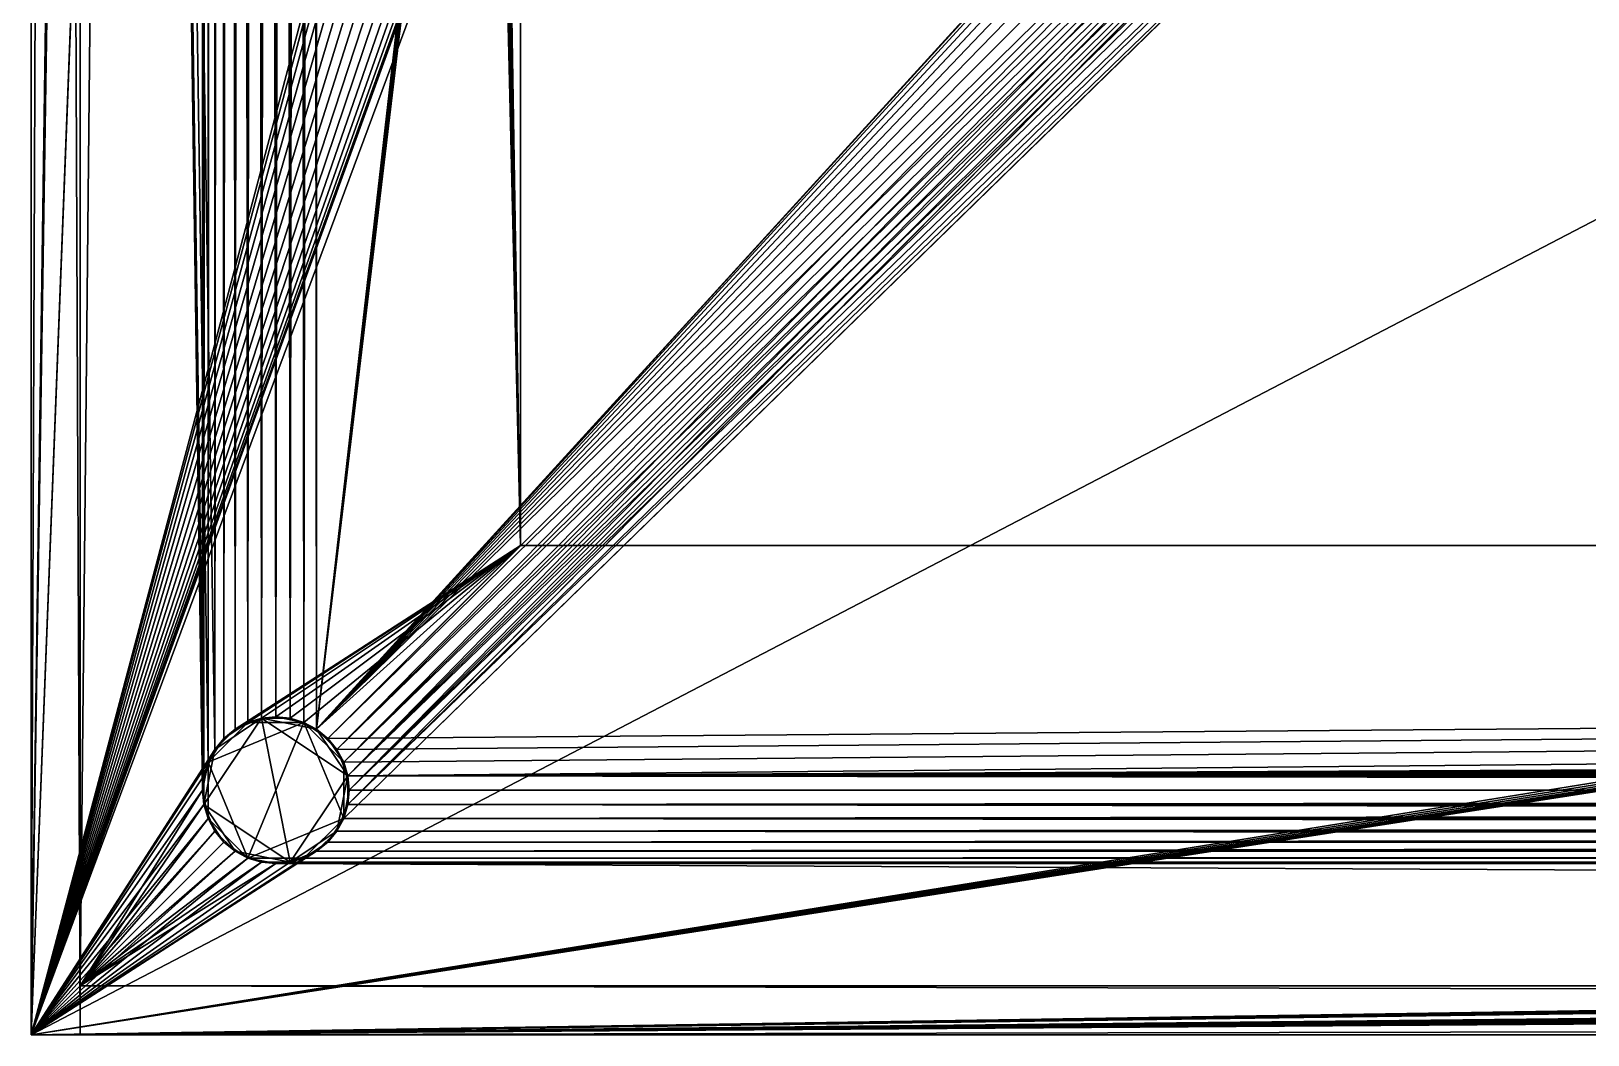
# Model space of a CAD drawing. Extents: x -25.6 to 25.6, y -12.5 to 12.5.
# Drawn here: x -25.6 to -22.42, y -12.5 to -10.448 of the extents above; entities that cross this region are included whole.
import ezdxf

# ---------------------------------------------------------------- set-up
doc = ezdxf.new("R2010")
doc.units = 0

msp = doc.modelspace()

# ---------------------------------------------------------------- linework, layer by layer
for points in [[(-25.6, -12.5, 5), (-25.6, -12.5, 5.1), (-25.6, 12.5, 5.1)], [(-25.6, -12.5, 5), (-25.6, 12.5, 5.1), (-25.6, 12.5, 5)], [(-24.75, -9.3, 5), (-25.6, -12.5, 5), (-25.6, 12.5, 5)], [(-24.75, 9.3, 5.1), (-25.6, 12.5, 5.1), (-25.6, -12.5, 5.1)], [(-25.6, -12.5, 1.1), (-25.6, -12.5, 1.2), (-25.6, 12.5, 1.2)], [(-25.6, -12.5, 1.1), (-25.6, 12.5, 1.2), (-25.6, 12.5, 1.1)], [(-25.6, -12.5, 1.1), (-25.6, 12.5, 1.1), (-25.25, 12, 1.1)], [(-25.6, 12.5, 1.2), (-25.6, -12.5, 1.2), (-25.25, -12, 1.2)], [(-25.6, 12.5, 1.2), (-25.25, -12, 1.2), (-25.2471, -11.9707, 1.2)], [(-25.6, 12.5, 1.2), (-25.2471, -11.9707, 1.2), (-25.2386, -11.9426, 1.2)], [(-25.6, 12.5, 1.2), (-25.2386, -11.9426, 1.2), (-25.2247, -11.9167, 1.2)], [(-25.2247, 11.9167, 1.2), (-25.6, 12.5, 1.2), (-25.2247, -11.9167, 1.2)], [(-25.6, 12.5, 1.2), (-25.5, 12.5, 1.2), (-25.5, -12.5, 1.2)], [(-25.6, 12.5, 1.2), (-25.5, -12.5, 1.2), (-25.6, -12.5, 1.2)], [(-25.5, 12.5, 5), (-25.6, 12.5, 5), (-25.6, -12.5, 5)], [(-25.5, 12.5, 5), (-25.6, -12.5, 5), (-25.5, -12.5, 5)], [(-25.6, -9.5, 3.5), (-25.6, -12.5, 5), (-25.6, 12.5, 5)], [(-25.6, 12.5, 5), (-25.6, 12.5, 1.2), (-25.6, -12.5, 1.2)], [(-25.6, 12.5, 5), (-25.6, -12.5, 1.2), (-25.6, -9.5, 3.1)], [(-25.5, -9.5, 3.1), (-25.5, -12.5, 1.2), (-25.5, 12.5, 1.2)], [(-25.5, 12.5, 1.2), (-25.5, 12.5, 5), (-25.5, -12.5, 5)], [(-25.5, 12.5, 1.2), (-25.5, -12.5, 5), (-25.5, -9.5, 3.5)], [(-25.5, -12.4, 1.2), (-25.5, 12.4, 1.2), (-25.5, 12.4, 1.3)], [(-25.5, -12.4, 1.2), (-25.5, 12.4, 1.3), (-25.5, -12.4, 1.3)], [(-25.5, -12.4, 1.3), (-25.5, 12.4, 1.3), (-25.25, 12, 1.3)], [(-25.6, -12.5, 1.1), (-25.25, 12, 1.1), (-25.2471, 11.9707, 1.1)], [(-25.25, 12, 1.3), (-25.25, -12, 1.3), (-25.5, -12.4, 1.3)], [(-25.25, 12, 1.3), (-25.2471, 11.9707, 1.3), (-25.25, -12, 1.3)], [(-25.6, -12.5, 1.1), (-25.2471, 11.9707, 1.1), (-25.2386, 11.9426, 1.1)], [(-25.2471, 11.9707, 1.3), (-25.2471, -11.9707, 1.3), (-25.25, -12, 1.3)], [(-25.2471, 11.9707, 1.3), (-25.2386, 11.9426, 1.3), (-25.2471, -11.9707, 1.3)], [(-25.6, -12.5, 1.1), (-25.2386, 11.9426, 1.1), (-25.2247, 11.9167, 1.1)], [(-25.2386, 11.9426, 1.3), (-25.2386, -11.9426, 1.3), (-25.2471, -11.9707, 1.3)], [(-25.2386, 11.9426, 1.3), (-25.2247, 11.9167, 1.3), (-25.2386, -11.9426, 1.3)], [(-25.2247, -11.9167, 1.1), (-25.6, -12.5, 1.1), (-25.2247, 11.9167, 1.1)], [(-25.2247, 11.9167, 1.3), (-25.2247, -11.9167, 1.3), (-25.2386, -11.9426, 1.3)], [(-25.2247, -11.9167, 1.1), (-25.2247, 11.9167, 1.1), (-25.2061, 11.8939, 1.1)], [(-25.2247, 11.9167, 1.2), (-25.2247, -11.9167, 1.2), (-25.2061, -11.8939, 1.2)], [(-25.2061, 11.8939, 1.2), (-25.2247, 11.9167, 1.2), (-25.2061, -11.8939, 1.2)], [(-25.2247, 11.9167, 1.3), (-25.2061, 11.8939, 1.3), (-25.2247, -11.9167, 1.3)], [(-25.2061, -11.8939, 1.1), (-25.2247, -11.9167, 1.1), (-25.2061, 11.8939, 1.1)], [(-25.2061, 11.8939, 1.3), (-25.2061, -11.8939, 1.3), (-25.2247, -11.9167, 1.3)], [(-25.2061, -11.8939, 1.1), (-25.2061, 11.8939, 1.1), (-25.1833, 11.8753, 1.1)], [(-25.2061, 11.8939, 1.2), (-25.2061, -11.8939, 1.2), (-25.1833, -11.8753, 1.2)], [(-25.1833, 11.8753, 1.2), (-25.2061, 11.8939, 1.2), (-25.1833, -11.8753, 1.2)], [(-25.2061, 11.8939, 1.3), (-25.1833, 11.8753, 1.3), (-25.2061, -11.8939, 1.3)], [(-25.1833, -11.8753, 1.1), (-25.2061, -11.8939, 1.1), (-25.1833, 11.8753, 1.1)], [(-25.1833, 11.8753, 1.3), (-25.1833, -11.8753, 1.3), (-25.2061, -11.8939, 1.3)], [(-25.1833, -11.8753, 1.1), (-25.1833, 11.8753, 1.1), (-25.1574, 11.8614, 1.1)], [(-25.1833, 11.8753, 1.2), (-25.1833, -11.8753, 1.2), (-25.1574, -11.8614, 1.2)], [(-25.1574, 11.8614, 1.2), (-25.1833, 11.8753, 1.2), (-25.1574, -11.8614, 1.2)], [(-25.1833, 11.8753, 1.3), (-25.1574, 11.8614, 1.3), (-25.1833, -11.8753, 1.3)], [(-25.0426, -11.8614, 1.1), (-25.0426, 11.8614, 1.1), (-25.0167, 11.8753, 1.1)], [(-25.0167, -11.8753, 1.1), (-25.0426, -11.8614, 1.1), (-25.0167, 11.8753, 1.1)], [(-25.0167, 11.8753, 1.2), (-25.0426, 11.8614, 1.2), (-25.0167, -11.8753, 1.2)], [(-25.0426, 11.8614, 1.3), (-25.0167, 11.8753, 1.3), (-24.6, -11.5, 1.3)], [(-25.0167, 11.8753, 1.3), (-24.9939, 11.8939, 1.3), (-24.6, -11.5, 1.3)], [(-25.0167, -11.8753, 1.1), (-25.0167, 11.8753, 1.1), (-22.6, 9.3, 1.1)], [(-25.0167, 11.8753, 1.2), (-25.0167, -11.8753, 1.2), (-22.6, -9.3, 1.2)], [(-24.9939, 11.8939, 1.3), (-24.6, 11.5, 1.3), (-24.6, -11.5, 1.3)], [(-25.1574, -11.8614, 1.1), (-25.1833, -11.8753, 1.1), (-25.1574, 11.8614, 1.1)], [(-25.1574, 11.8614, 1.3), (-24.6, -11.5, 1.3), (-25.1833, -11.8753, 1.3)], [(-25.1574, -11.8614, 1.1), (-25.1574, 11.8614, 1.1), (-25.1293, 11.8529, 1.1)], [(-25.1574, 11.8614, 1.2), (-25.1574, -11.8614, 1.2), (-25.1293, -11.8529, 1.2)], [(-25.1293, 11.8529, 1.2), (-25.1574, 11.8614, 1.2), (-25.1293, -11.8529, 1.2)], [(-25.1574, 11.8614, 1.3), (-25.1293, 11.8529, 1.3), (-24.6, -11.5, 1.3)], [(-25.1293, -11.8529, 1.1), (-25.1574, -11.8614, 1.1), (-25.1293, 11.8529, 1.1)], [(-25.1293, -11.8529, 1.1), (-25.1293, 11.8529, 1.1), (-25.1, 11.85, 1.1)], [(-25.1293, 11.8529, 1.2), (-25.1293, -11.8529, 1.2), (-25.1, -11.85, 1.2)], [(-25.1, 11.85, 1.2), (-25.1293, 11.8529, 1.2), (-25.1, -11.85, 1.2)], [(-25.1293, 11.8529, 1.3), (-25.1, 11.85, 1.3), (-24.6, -11.5, 1.3)], [(-25.1, -11.85, 1.1), (-25.1293, -11.8529, 1.1), (-25.1, 11.85, 1.1)], [(-25.1, -11.85, 1.1), (-25.1, 11.85, 1.1), (-25.0707, 11.8529, 1.1)], [(-25.0707, -11.8529, 1.1), (-25.1, -11.85, 1.1), (-25.0707, 11.8529, 1.1)], [(-25.0707, 11.8529, 1.2), (-25.1, 11.85, 1.2), (-25.0707, -11.8529, 1.2)], [(-25.1, 11.85, 1.3), (-25.0707, 11.8529, 1.3), (-24.6, -11.5, 1.3)], [(-25.1, 11.85, 1.2), (-25.1, -11.85, 1.2), (-25.0707, -11.8529, 1.2)], [(-25.0707, -11.8529, 1.1), (-25.0707, 11.8529, 1.1), (-25.0426, 11.8614, 1.1)], [(-25.0426, -11.8614, 1.1), (-25.0707, -11.8529, 1.1), (-25.0426, 11.8614, 1.1)], [(-25.0426, 11.8614, 1.2), (-25.0707, 11.8529, 1.2), (-25.0426, -11.8614, 1.2)], [(-25.0707, 11.8529, 1.3), (-25.0426, 11.8614, 1.3), (-24.6, -11.5, 1.3)], [(-25.0707, 11.8529, 1.2), (-25.0707, -11.8529, 1.2), (-25.0426, -11.8614, 1.2)], [(-25.0426, 11.8614, 1.2), (-25.0426, -11.8614, 1.2), (-25.0167, -11.8753, 1.2)], [(-24.6, 11.5, 1.2), (-24.6, -11.5, 1.2), (-24.6, -11.5, 1.3)], [(-24.6, 11.5, 1.2), (-24.6, -11.5, 1.3), (-24.6, 11.5, 1.3)], [(-25.6, -12.5, 5.1), (-24.75, -9.3, 5.1), (-24.75, 9.3, 5.1)], [(-25.0167, -11.8753, 1.1), (-22.6, 9.3, 1.1), (-22.5962, 9.261, 1.1)], [(-25.0167, -11.8753, 1.1), (-22.5962, 9.261, 1.1), (-22.5848, 9.2235, 1.1)], [(-25.0167, -11.8753, 1.1), (-22.5848, 9.2235, 1.1), (-22.5663, 9.1889, 1.1)], [(-25.0167, -11.8753, 1.1), (-22.5663, 9.1889, 1.1), (-22.5414, 9.1586, 1.1)], [(-25.0167, -11.8753, 1.1), (-22.5414, 9.1586, 1.1), (-22.5111, 9.1337, 1.1)], [(-22.5414, -9.1586, 1.1), (-25.0167, -11.8753, 1.1), (-22.5111, 9.1337, 1.1)], [(-24.3, -9, 5), (-18.8857, -9, 5), (-25.6, -12.5, 5)], [(-24.4614, -9.3574, 5), (-24.3, -9, 5), (-25.6, -12.5, 5)], [(-6.1247, -9.3833, 5), (-25.6, -12.5, 5), (-18.8857, -9, 5)], [(-22.5414, -9.1586, 1.1), (-22.5663, -9.1889, 1.1), (-25.0167, -11.8753, 1.1)], [(-22.5663, -9.1889, 1.1), (-22.5848, -9.2235, 1.1), (-25.0167, -11.8753, 1.1)], [(-22.5848, -9.2235, 1.1), (-22.5962, -9.261, 1.1), (-25.0167, -11.8753, 1.1)], [(-22.5962, -9.261, 1.1), (-22.6, -9.3, 1.1), (-25.0167, -11.8753, 1.1)], [(-24.75, -9.3, 5), (-24.7471, -9.3293, 5), (-25.6, -12.5, 5)], [(-25.6, -12.5, 5.1), (-24.7471, -9.3293, 5.1), (-24.75, -9.3, 5.1)], [(-22.6, -9.3, 1.1), (-22.5962, -9.339, 1.1), (-25.0167, -11.8753, 1.1)], [(-25.0167, -11.8753, 1.2), (-22.5962, -9.339, 1.2), (-22.6, -9.3, 1.2)], [(-24.7471, -9.3293, 5), (-24.7386, -9.3574, 5), (-25.6, -12.5, 5)], [(-25.6, -12.5, 5.1), (-24.7386, -9.3574, 5.1), (-24.7471, -9.3293, 5.1)], [(-22.5962, -9.339, 1.1), (-22.5848, -9.3765, 1.1), (-25.0167, -11.8753, 1.1)], [(-25.0167, -11.8753, 1.2), (-22.5848, -9.3765, 1.2), (-22.5962, -9.339, 1.2)], [(-25.6, -12.5, 5), (-24.4753, -9.3833, 5), (-24.4614, -9.3574, 5)], [(-24.7386, -9.3574, 5), (-24.7247, -9.3833, 5), (-25.6, -12.5, 5)], [(-25.6, -12.5, 5.1), (-6.1247, -9.3833, 5.1), (-6.1386, -9.3574, 5.1)], [(-25.6, -12.5, 5.1), (-6.1386, -9.3574, 5.1), (-24.4614, -9.3574, 5.1)], [(-25.6, -12.5, 5.1), (-24.4614, -9.3574, 5.1), (-24.4753, -9.3833, 5.1)], [(-25.6, -12.5, 5.1), (-24.7247, -9.3833, 5.1), (-24.7386, -9.3574, 5.1)], [(-22.5848, -9.3765, 1.1), (-22.5663, -9.4111, 1.1), (-25.0167, -11.8753, 1.1)], [(-25.0167, -11.8753, 1.2), (-22.5663, -9.4111, 1.2), (-22.5848, -9.3765, 1.2)], [(-25.6, -12.5, 5), (-24.4939, -9.4061, 5), (-24.4753, -9.3833, 5)], [(-24.7247, -9.3833, 5), (-24.7061, -9.4061, 5), (-25.6, -12.5, 5)], [(-25.6, -12.5, 5.1), (-24.4753, -9.3833, 5.1), (-24.4939, -9.4061, 5.1)], [(-25.6, -12.5, 5.1), (-24.7061, -9.4061, 5.1), (-24.7247, -9.3833, 5.1)], [(-6.1061, -9.4061, 5.1), (-6.1247, -9.3833, 5.1), (-25.6, -12.5, 5.1)], [(-25.6, -12.5, 5), (-6.1247, -9.3833, 5), (-6.1061, -9.4061, 5)], [(-25.6, -12.5, 5), (-24.5167, -9.4247, 5), (-24.4939, -9.4061, 5)], [(-24.7061, -9.4061, 5), (-24.6833, -9.4247, 5), (-25.6, -12.5, 5)], [(-24.4939, -9.4061, 5.1), (-24.5167, -9.4247, 5.1), (-25.6, -12.5, 5.1)], [(-25.6, -12.5, 5.1), (-24.6833, -9.4247, 5.1), (-24.7061, -9.4061, 5.1)], [(-6.0833, -9.4247, 5.1), (-6.1061, -9.4061, 5.1), (-25.6, -12.5, 5.1)], [(-25.6, -12.5, 5), (-6.1061, -9.4061, 5), (-6.0833, -9.4247, 5)], [(-22.5663, -9.4111, 1.1), (-22.5414, -9.4414, 1.1), (-25.0167, -11.8753, 1.1)], [(-25.0167, -11.8753, 1.2), (-22.5414, -9.4414, 1.2), (-22.5663, -9.4111, 1.2)], [(-25.6, -12.5, 5), (-24.5426, -9.4386, 5), (-24.5167, -9.4247, 5)], [(-24.6833, -9.4247, 5), (-24.6574, -9.4386, 5), (-25.6, -12.5, 5)], [(-24.5167, -9.4247, 5.1), (-24.5426, -9.4386, 5.1), (-25.6, -12.5, 5.1)], [(-25.6, -12.5, 5.1), (-24.6574, -9.4386, 5.1), (-24.6833, -9.4247, 5.1)], [(-6.0574, -9.4386, 5.1), (-6.0833, -9.4247, 5.1), (-25.6, -12.5, 5.1)], [(-25.6, -12.5, 5), (-6.0833, -9.4247, 5), (-6.0574, -9.4386, 5)], [(-25.6, -12.5, 5), (-24.6574, -9.4386, 5), (-24.6293, -9.4471, 5)], [(-25.6, -12.5, 5), (-24.5707, -9.4471, 5), (-24.5426, -9.4386, 5)], [(-24.6293, -9.4471, 5.1), (-24.6574, -9.4386, 5.1), (-25.6, -12.5, 5.1)], [(-24.5426, -9.4386, 5.1), (-24.5707, -9.4471, 5.1), (-25.6, -12.5, 5.1)], [(-6.0293, -9.4471, 5.1), (-6.0574, -9.4386, 5.1), (-25.6, -12.5, 5.1)], [(-25.6, -12.5, 5), (-6.0574, -9.4386, 5), (-6.0293, -9.4471, 5)], [(-22.5414, -9.4414, 1.1), (-24.9939, -11.8939, 1.1), (-25.0167, -11.8753, 1.1)], [(-25.0167, -11.8753, 1.2), (-24.9939, -11.8939, 1.2), (-22.5414, -9.4414, 1.2)], [(-24.9939, -11.8939, 1.1), (-24.9939, -11.8939, 1.1), (-22.5414, -9.4414, 1.1)], [(-24.9939, -11.8939, 1.1), (-22.5414, -9.4414, 1.1), (-22.5111, -9.4663, 1.1)], [(-22.5414, -9.4414, 1.2), (-24.9939, -11.8939, 1.2), (-24.9939, -11.8939, 1.2)], [(-22.5414, -9.4414, 1.2), (-24.9939, -11.8939, 1.2), (-24.9753, -11.9167, 1.2)], [(-22.5111, -9.4663, 1.2), (-22.5414, -9.4414, 1.2), (-24.9753, -11.9167, 1.2)], [(-25.6, -12.5, 5), (-24.6293, -9.4471, 5), (-24.6, -9.45, 5)], [(-25.6, -12.5, 5), (-24.6, -9.45, 5), (-24.5707, -9.4471, 5)], [(-24.6, -9.45, 5.1), (-24.6293, -9.4471, 5.1), (-25.6, -12.5, 5.1)], [(-24.5707, -9.4471, 5.1), (-24.6, -9.45, 5.1), (-25.6, -12.5, 5.1)], [(-6, -9.45, 5.1), (-6.0293, -9.4471, 5.1), (-25.6, -12.5, 5.1)], [(-5.9707, -9.4471, 5.1), (-6, -9.45, 5.1), (-25.6, -12.5, 5.1)], [(-5.9707, -9.4471, 5.1), (-25.6, -12.5, 5.1), (25.6, -12.5, 5.1)], [(-25.6, -12.5, 5), (-6.0293, -9.4471, 5), (-6, -9.45, 5)], [(25.6, -12.5, 5), (-25.6, -12.5, 5), (-6, -9.45, 5)], [(-24.9753, -11.9167, 1.1), (-24.9939, -11.8939, 1.1), (-22.5111, -9.4663, 1.1)], [(-24.9753, -11.9167, 1.1), (-22.5111, -9.4663, 1.1), (-22.4765, -9.4848, 1.1)], [(-24.9753, -11.9167, 1.2), (-24.9614, -11.9426, 1.2), (-22.5111, -9.4663, 1.2)], [(-24.9614, -11.9426, 1.2), (-24.9529, -11.9707, 1.2), (-22.5111, -9.4663, 1.2)], [(-24.9529, -11.9707, 1.2), (-22.4765, -9.4848, 1.2), (-22.5111, -9.4663, 1.2)], [(-25.6, -12.5, 5), (-25.6, -9.5, 3.5), (-25.6, -9.5, 3.1)], [(-25.6, -12.5, 5), (-25.6, -9.5, 3.1), (-25.6, -12.5, 1.2)], [(-25.5, -9.5, 3.5), (-25.5, -12.5, 5), (-25.5, -12.5, 1.2)], [(-25.5, -9.5, 3.5), (-25.5, -12.5, 1.2), (-25.5, -9.5, 3.1)], [(-24.9614, -11.9426, 1.1), (-24.9753, -11.9167, 1.1), (-22.4765, -9.4848, 1.1)], [(-24.9614, -11.9426, 1.1), (-22.4765, -9.4848, 1.1), (-22.439, -9.4962, 1.1)], [(-24.9614, -12.0574, 1.1), (-24.9529, -12.0293, 1.1), (-22.3235, -9.4848, 1.1)], [(-0.1247, -12.0833, 1.1), (-24.9614, -12.0574, 1.1), (-22.3235, -9.4848, 1.1)], [(-24.9529, -11.9707, 1.1), (-24.9614, -11.9426, 1.1), (-22.439, -9.4962, 1.1)], [(-24.9529, -12.0293, 1.1), (-22.361, -9.4962, 1.1), (-22.3235, -9.4848, 1.1)], [(-24.9529, -11.9707, 1.2), (-24.95, -12, 1.2), (-22.4765, -9.4848, 1.2)], [(-24.9529, -11.9707, 1.1), (-22.439, -9.4962, 1.1), (-22.4, -9.5, 1.1)], [(-24.9529, -12.0293, 1.1), (-24.95, -12, 1.1), (-22.361, -9.4962, 1.1)], [(-24.9529, -12.0293, 1.2), (-0.1386, -12.0574, 1.2), (-22.439, -9.4962, 1.2)], [(-24.95, -12, 1.2), (-24.9529, -12.0293, 1.2), (-22.439, -9.4962, 1.2)], [(-24.95, -12, 1.1), (-24.9529, -11.9707, 1.1), (-22.4, -9.5, 1.1)], [(-24.95, -12, 1.2), (-22.439, -9.4962, 1.2), (-22.4765, -9.4848, 1.2)], [(-24.95, -12, 1.1), (-22.4, -9.5, 1.1), (-22.361, -9.4962, 1.1)], [(-0.1386, -12.0574, 1.2), (-22.4, -9.5, 1.2), (-22.439, -9.4962, 1.2)], [(-24.6, -11.5, 1.3), (-25.1574, -11.8614, 1.3), (-25.1833, -11.8753, 1.3)], [(-24.6, -11.5, 1.3), (-25.1293, -11.8529, 1.3), (-25.1574, -11.8614, 1.3)], [(-24.6, -11.5, 1.3), (-25.1, -11.85, 1.3), (-25.1293, -11.8529, 1.3)], [(-24.6, -11.5, 1.3), (-25.0707, -11.8529, 1.3), (-25.1, -11.85, 1.3)], [(-24.6, -11.5, 1.3), (-25.0426, -11.8614, 1.3), (-25.0707, -11.8529, 1.3)], [(-24.6, -11.5, 1.3), (-25.0167, -11.8753, 1.3), (-25.0426, -11.8614, 1.3)], [(-24.6, -11.5, 1.3), (-24.9939, -11.8939, 1.3), (-25.0167, -11.8753, 1.3)], [(-24.9939, -11.8939, 1.3), (-24.6, -11.5, 1.3), (24.6, -11.5, 1.3)], [(-24.9753, -11.9167, 1.3), (-24.9939, -11.8939, 1.3), (24.6, -11.5, 1.3)], [(-24.9614, -11.9426, 1.3), (-24.9753, -11.9167, 1.3), (24.6, -11.5, 1.3)], [(-24.9529, -11.9707, 1.3), (-24.9614, -11.9426, 1.3), (24.6, -11.5, 1.3)], [(24.6, -11.5, 1.3), (0, -11.85, 1.3), (-24.9529, -11.9707, 1.3)], [(-24.6, -11.5, 1.2), (24.6, -11.5, 1.2), (24.6, -11.5, 1.3)], [(-24.6, -11.5, 1.2), (24.6, -11.5, 1.3), (-24.6, -11.5, 1.3)], [(-25.2471, -12.0293, 1.1), (-25.2247, -11.9167, 1.1), (-25.1293, -11.8529, 1.1)], [(-25.0707, -12.1471, 1.1), (-25.2471, -12.0293, 1.1), (-25.1293, -11.8529, 1.1)], [(-25.1574, -11.8614, 1.6), (-25.2061, -11.8939, 1.6), (-25.2386, -11.9426, 1.6)], [(-25.0426, -11.8614, 1.6), (-25.1574, -11.8614, 1.6), (-25.2386, -11.9426, 1.6)], [(-25.0426, -11.8614, 1.6), (-25.2386, -11.9426, 1.6), (-25.1574, -12.1386, 1.6)], [(-25.2247, -11.9167, 1.1), (-25.1833, -11.8753, 1.1), (-25.1293, -11.8529, 1.1)], [(-25.1574, -11.8614, 1.6), (-25.1833, -11.8753, 1.6), (-25.2061, -11.8939, 1.6)], [(-25.1833, -11.8753, 1.1), (-25.1574, -11.8614, 1.1), (-25.1293, -11.8529, 1.1)], [(-25.1833, -11.8753, 1.2), (-25.1833, -11.8753, 1.1), (-25.1574, -11.8614, 1.1)], [(-25.1833, -11.8753, 1.2), (-25.1574, -11.8614, 1.1), (-25.1574, -11.8614, 1.2)], [(-25.1833, -11.8753, 1.1), (-25.1833, -11.8753, 1.6), (-25.1574, -11.8614, 1.6)], [(-25.1833, -11.8753, 1.1), (-25.1574, -11.8614, 1.6), (-25.1574, -11.8614, 1.1)], [(-25.1, -11.85, 1.6), (-25.1293, -11.8529, 1.6), (-25.1574, -11.8614, 1.6)], [(-25.0426, -11.8614, 1.6), (-25.1, -11.85, 1.6), (-25.1574, -11.8614, 1.6)], [(-25.1574, -11.8614, 1.2), (-25.1574, -11.8614, 1.1), (-25.1293, -11.8529, 1.1)], [(-25.1574, -11.8614, 1.2), (-25.1293, -11.8529, 1.1), (-25.1293, -11.8529, 1.2)], [(-25.1574, -11.8614, 1.1), (-25.1574, -11.8614, 1.6), (-25.1293, -11.8529, 1.6)], [(-25.1574, -11.8614, 1.1), (-25.1293, -11.8529, 1.6), (-25.1293, -11.8529, 1.1)], [(-25.1574, -12.1386, 1.6), (-24.9614, -12.0574, 1.6), (-25.0426, -11.8614, 1.6)], [(-25.1293, -11.8529, 1.2), (-25.1293, -11.8529, 1.1), (-25.1, -11.85, 1.1)], [(-25.1293, -11.8529, 1.2), (-25.1, -11.85, 1.1), (-25.1, -11.85, 1.2)], [(-25.1293, -11.8529, 1.1), (-25.1293, -11.8529, 1.6), (-25.1, -11.85, 1.6)], [(-25.1293, -11.8529, 1.1), (-25.1, -11.85, 1.6), (-25.1, -11.85, 1.1)], [(-25.1293, -11.8529, 1.1), (-25.1, -11.85, 1.1), (-25.0707, -11.8529, 1.1)], [(-25.1293, -11.8529, 1.1), (-25.0707, -11.8529, 1.1), (-25.0167, -11.8753, 1.1)], [(-25.1293, -11.8529, 1.1), (-25.0167, -11.8753, 1.1), (-24.9529, -11.9707, 1.1)], [(-25.1293, -11.8529, 1.1), (-24.9529, -11.9707, 1.1), (-25.0707, -12.1471, 1.1)], [(-25.1, -11.85, 1.2), (-25.1, -11.85, 1.1), (-25.0707, -11.8529, 1.1)], [(-25.1, -11.85, 1.2), (-25.0707, -11.8529, 1.1), (-25.0707, -11.8529, 1.2)], [(-25.1, -11.85, 1.1), (-25.1, -11.85, 1.6), (-25.0707, -11.8529, 1.6)], [(-25.1, -11.85, 1.1), (-25.0707, -11.8529, 1.6), (-25.0707, -11.8529, 1.1)], [(-25.0426, -11.8614, 1.6), (-25.0707, -11.8529, 1.6), (-25.1, -11.85, 1.6)], [(-25.0707, -11.8529, 1.2), (-25.0707, -11.8529, 1.1), (-25.0426, -11.8614, 1.1)], [(-25.0707, -11.8529, 1.2), (-25.0426, -11.8614, 1.1), (-25.0426, -11.8614, 1.2)], [(-25.0707, -11.8529, 1.1), (-25.0707, -11.8529, 1.6), (-25.0426, -11.8614, 1.6)], [(-25.0707, -11.8529, 1.1), (-25.0426, -11.8614, 1.6), (-25.0426, -11.8614, 1.1)], [(-25.0707, -11.8529, 1.1), (-25.0426, -11.8614, 1.1), (-25.0167, -11.8753, 1.1)], [(-25.0426, -11.8614, 1.2), (-25.0426, -11.8614, 1.1), (-25.0167, -11.8753, 1.1)], [(-25.0426, -11.8614, 1.2), (-25.0167, -11.8753, 1.1), (-25.0167, -11.8753, 1.2)], [(-25.0426, -11.8614, 1.1), (-25.0426, -11.8614, 1.6), (-25.0167, -11.8753, 1.6)], [(-25.0426, -11.8614, 1.1), (-25.0167, -11.8753, 1.6), (-25.0167, -11.8753, 1.1)], [(-24.9939, -11.8939, 1.6), (-25.0167, -11.8753, 1.6), (-25.0426, -11.8614, 1.6)], [(-24.9614, -11.9426, 1.6), (-24.9939, -11.8939, 1.6), (-25.0426, -11.8614, 1.6)], [(-24.9614, -12.0574, 1.6), (-24.9614, -11.9426, 1.6), (-25.0426, -11.8614, 1.6)], [(0, -11.85, 1.3), (-0.0293, -11.8529, 1.3), (-24.9529, -11.9707, 1.3)], [(-0.0293, -11.8529, 1.3), (-0.0574, -11.8614, 1.3), (-24.9529, -11.9707, 1.3)], [(-0.0574, -11.8614, 1.3), (-0.0833, -11.8753, 1.3), (-24.9529, -11.9707, 1.3)], [(-25.2061, -11.8939, 1.6), (-25.2247, -11.9167, 1.6), (-25.2386, -11.9426, 1.6)], [(-25.2247, -11.9167, 1.1), (-25.2061, -11.8939, 1.1), (-25.1833, -11.8753, 1.1)], [(-25.2247, -11.9167, 1.2), (-25.2247, -11.9167, 1.1), (-25.2061, -11.8939, 1.1)], [(-25.2247, -11.9167, 1.2), (-25.2061, -11.8939, 1.1), (-25.2061, -11.8939, 1.2)], [(-25.2247, -11.9167, 1.1), (-25.2247, -11.9167, 1.6), (-25.2061, -11.8939, 1.6)], [(-25.2247, -11.9167, 1.1), (-25.2061, -11.8939, 1.6), (-25.2061, -11.8939, 1.1)], [(-25.2061, -11.8939, 1.2), (-25.2061, -11.8939, 1.1), (-25.1833, -11.8753, 1.1)], [(-25.2061, -11.8939, 1.2), (-25.1833, -11.8753, 1.1), (-25.1833, -11.8753, 1.2)], [(-25.2061, -11.8939, 1.1), (-25.2061, -11.8939, 1.6), (-25.1833, -11.8753, 1.6)], [(-25.2061, -11.8939, 1.1), (-25.1833, -11.8753, 1.6), (-25.1833, -11.8753, 1.1)], [(-25.0167, -11.8753, 1.1), (-24.9939, -11.8939, 1.1), (-24.9939, -11.8939, 1.1)], [(-24.9939, -11.8939, 1.2), (-24.9939, -11.8939, 1.2), (-25.0167, -11.8753, 1.2)], [(-25.0167, -11.8753, 1.1), (-24.9939, -11.8939, 1.1), (-24.9939, -11.8939, 1.2)], [(-25.0167, -11.8753, 1.2), (-25.0167, -11.8753, 1.1), (-24.9939, -11.8939, 1.2)], [(-25.0167, -11.8753, 1.1), (-25.0167, -11.8753, 1.6), (-24.9939, -11.8939, 1.6)], [(-25.0167, -11.8753, 1.1), (-24.9939, -11.8939, 1.6), (-24.9939, -11.8939, 1.1)], [(-25.0167, -11.8753, 1.1), (-24.9939, -11.8939, 1.1), (-24.9753, -11.9167, 1.1)], [(-25.0167, -11.8753, 1.1), (-24.9753, -11.9167, 1.1), (-24.9529, -11.9707, 1.1)], [(-24.9939, -11.8939, 1.1), (-24.9753, -11.9167, 1.1), (-24.9753, -11.9167, 1.2)], [(-24.9939, -11.8939, 1.1), (-24.9753, -11.9167, 1.2), (-24.9939, -11.8939, 1.2)], [(-24.9939, -11.8939, 1.1), (-24.9939, -11.8939, 1.6), (-24.9753, -11.9167, 1.6)], [(-24.9939, -11.8939, 1.1), (-24.9753, -11.9167, 1.6), (-24.9753, -11.9167, 1.1)], [(-24.9614, -11.9426, 1.6), (-24.9753, -11.9167, 1.6), (-24.9939, -11.8939, 1.6)], [(-0.0833, -11.8753, 1.3), (-0.1061, -11.8939, 1.3), (-24.9529, -11.9707, 1.3)], [(-0.1061, -11.8939, 1.3), (-0.1247, -11.9167, 1.3), (-24.9529, -11.9707, 1.3)], [(-25.2247, -11.9167, 1.1), (-25.2386, -11.9426, 1.1), (-25.6, -12.5, 1.1)], [(-25.2471, -11.9707, 1.1), (-25.2386, -11.9426, 1.1), (-25.2247, -11.9167, 1.1)], [(-25.2471, -12.0293, 1.1), (-25.2471, -11.9707, 1.1), (-25.2247, -11.9167, 1.1)], [(-25.2386, -11.9426, 1.2), (-25.2386, -11.9426, 1.1), (-25.2247, -11.9167, 1.1)], [(-25.2386, -11.9426, 1.2), (-25.2247, -11.9167, 1.1), (-25.2247, -11.9167, 1.2)], [(-25.2386, -11.9426, 1.1), (-25.2386, -11.9426, 1.6), (-25.2247, -11.9167, 1.6)], [(-25.2386, -11.9426, 1.1), (-25.2247, -11.9167, 1.6), (-25.2247, -11.9167, 1.1)], [(-24.9753, -11.9167, 1.1), (-24.9614, -11.9426, 1.1), (-24.9614, -11.9426, 1.2)], [(-24.9753, -11.9167, 1.1), (-24.9614, -11.9426, 1.2), (-24.9753, -11.9167, 1.2)], [(-24.9753, -11.9167, 1.1), (-24.9753, -11.9167, 1.6), (-24.9614, -11.9426, 1.6)], [(-24.9753, -11.9167, 1.1), (-24.9614, -11.9426, 1.6), (-24.9614, -11.9426, 1.1)], [(-24.9753, -11.9167, 1.1), (-24.9614, -11.9426, 1.1), (-24.9529, -11.9707, 1.1)], [(-0.1247, -11.9167, 1.3), (-0.1386, -11.9426, 1.3), (-24.9529, -11.9707, 1.3)], [(-25.2386, -11.9426, 1.1), (-25.2471, -11.9707, 1.1), (-25.6, -12.5, 1.1)], [(-25.2386, -11.9426, 1.6), (-25.2471, -11.9707, 1.6), (-25.25, -12, 1.6)], [(-25.2386, -11.9426, 1.6), (-25.25, -12, 1.6), (-25.2386, -12.0574, 1.6)], [(-25.2471, -11.9707, 1.2), (-25.2471, -11.9707, 1.1), (-25.2386, -11.9426, 1.1)], [(-25.2471, -11.9707, 1.2), (-25.2386, -11.9426, 1.1), (-25.2386, -11.9426, 1.2)], [(-25.2471, -11.9707, 1.1), (-25.2471, -11.9707, 1.6), (-25.2386, -11.9426, 1.6)], [(-25.2471, -11.9707, 1.1), (-25.2386, -11.9426, 1.6), (-25.2386, -11.9426, 1.1)], [(-25.2386, -11.9426, 1.6), (-25.2386, -12.0574, 1.6), (-25.1574, -12.1386, 1.6)], [(-24.9614, -11.9426, 1.1), (-24.9529, -11.9707, 1.1), (-24.9529, -11.9707, 1.2)], [(-24.9614, -11.9426, 1.1), (-24.9529, -11.9707, 1.2), (-24.9614, -11.9426, 1.2)], [(-24.9614, -11.9426, 1.1), (-24.9614, -11.9426, 1.6), (-24.9529, -11.9707, 1.6)], [(-24.9614, -11.9426, 1.1), (-24.9529, -11.9707, 1.6), (-24.9529, -11.9707, 1.1)], [(-24.95, -12, 1.6), (-24.9529, -11.9707, 1.6), (-24.9614, -11.9426, 1.6)], [(-24.9614, -12.0574, 1.6), (-24.95, -12, 1.6), (-24.9614, -11.9426, 1.6)], [(-0.1386, -11.9426, 1.3), (-0.1471, -11.9707, 1.3), (-24.9529, -11.9707, 1.3)], [(-25.2471, -11.9707, 1.1), (-25.25, -12, 1.1), (-25.6, -12.5, 1.1)], [(-25.6, -12.5, 1.2), (24.95, -12, 1.2), (24.9529, -11.9707, 1.2)], [(0, -12.15, 1.2), (-25.6, -12.5, 1.2), (24.9529, -11.9707, 1.2)], [(-25.25, -12, 1.2), (-25.25, -12, 1.1), (-25.2471, -11.9707, 1.1)], [(-25.25, -12, 1.2), (-25.2471, -11.9707, 1.1), (-25.2471, -11.9707, 1.2)], [(-25.25, -12, 1.1), (-25.25, -12, 1.6), (-25.2471, -11.9707, 1.6)], [(-25.25, -12, 1.1), (-25.2471, -11.9707, 1.6), (-25.2471, -11.9707, 1.1)], [(-25.2471, -12.0293, 1.1), (-25.25, -12, 1.1), (-25.2471, -11.9707, 1.1)], [(-24.9529, -11.9707, 1.1), (-24.9753, -12.0833, 1.1), (-25.0707, -12.1471, 1.1)], [(-24.9529, -11.9707, 1.1), (-24.9529, -12.0293, 1.1), (-24.9753, -12.0833, 1.1)], [(-24.9529, -11.9707, 1.1), (-24.95, -12, 1.1), (-24.95, -12, 1.2)], [(-24.9529, -11.9707, 1.1), (-24.95, -12, 1.2), (-24.9529, -11.9707, 1.2)], [(-0.15, -12, 1.3), (-24.95, -12, 1.3), (-24.9529, -11.9707, 1.3)], [(-0.1471, -11.9707, 1.3), (-0.15, -12, 1.3), (-24.9529, -11.9707, 1.3)], [(-24.9529, -11.9707, 1.1), (-24.9529, -11.9707, 1.6), (-24.95, -12, 1.6)], [(-24.9529, -11.9707, 1.1), (-24.95, -12, 1.6), (-24.95, -12, 1.1)], [(-24.9529, -11.9707, 1.1), (-24.95, -12, 1.1), (-24.9529, -12.0293, 1.1)], [(-25.25, -12, 1.1), (-25.2471, -12.0293, 1.1), (-25.6, -12.5, 1.1)], [(-25.6, -12.5, 1.2), (24.9529, -12.0293, 1.2), (24.95, -12, 1.2)], [(-25.6, -12.5, 1.2), (-25.2471, -12.0293, 1.2), (-25.25, -12, 1.2)], [(-25.25, -12, 1.3), (-25.2471, -12.0293, 1.3), (-25.5, -12.4, 1.3)], [(-25.2471, -12.0293, 1.2), (-25.2471, -12.0293, 1.1), (-25.25, -12, 1.1)], [(-25.2471, -12.0293, 1.2), (-25.25, -12, 1.1), (-25.25, -12, 1.2)], [(-25.2471, -12.0293, 1.1), (-25.2471, -12.0293, 1.6), (-25.25, -12, 1.6)], [(-25.2471, -12.0293, 1.1), (-25.25, -12, 1.6), (-25.25, -12, 1.1)], [(-25.25, -12, 1.6), (-25.2471, -12.0293, 1.6), (-25.2386, -12.0574, 1.6)], [(-24.9614, -12.0574, 1.6), (-24.9529, -12.0293, 1.6), (-24.95, -12, 1.6)], [(-24.95, -12, 1.1), (-24.9529, -12.0293, 1.1), (-24.9529, -12.0293, 1.2)], [(-24.95, -12, 1.1), (-24.9529, -12.0293, 1.2), (-24.95, -12, 1.2)], [(-24.9529, -12.0293, 1.3), (-24.95, -12, 1.3), (-0.15, -12, 1.3)], [(-24.9529, -12.0293, 1.3), (-0.15, -12, 1.3), (-0.1471, -12.0293, 1.3)], [(-24.95, -12, 1.1), (-24.95, -12, 1.6), (-24.9529, -12.0293, 1.6)], [(-24.95, -12, 1.1), (-24.9529, -12.0293, 1.6), (-24.9529, -12.0293, 1.1)], [(-25.2471, -12.0293, 1.1), (-25.2386, -12.0574, 1.1), (-25.6, -12.5, 1.1)], [(-25.6, -12.5, 1.2), (24.9614, -12.0574, 1.2), (24.9529, -12.0293, 1.2)], [(-25.6, -12.5, 1.2), (-25.2386, -12.0574, 1.2), (-25.2471, -12.0293, 1.2)], [(-25.2471, -12.0293, 1.3), (-25.2386, -12.0574, 1.3), (-25.5, -12.4, 1.3)], [(-25.2386, -12.0574, 1.2), (-25.2386, -12.0574, 1.1), (-25.2471, -12.0293, 1.1)], [(-25.2386, -12.0574, 1.2), (-25.2471, -12.0293, 1.1), (-25.2471, -12.0293, 1.2)], [(-25.2386, -12.0574, 1.1), (-25.2386, -12.0574, 1.6), (-25.2471, -12.0293, 1.6)], [(-25.2386, -12.0574, 1.1), (-25.2471, -12.0293, 1.6), (-25.2471, -12.0293, 1.1)], [(-25.2247, -12.0833, 1.1), (-25.2386, -12.0574, 1.1), (-25.2471, -12.0293, 1.1)], [(-25.1833, -12.1247, 1.1), (-25.2247, -12.0833, 1.1), (-25.2471, -12.0293, 1.1)], [(-25.0707, -12.1471, 1.1), (-25.1833, -12.1247, 1.1), (-25.2471, -12.0293, 1.1)], [(-24.9529, -12.0293, 1.1), (-24.9614, -12.0574, 1.1), (-24.9753, -12.0833, 1.1)], [(-24.9529, -12.0293, 1.2), (-24.9614, -12.0574, 1.2), (-0.1386, -12.0574, 1.2)], [(-24.9529, -12.0293, 1.1), (-24.9614, -12.0574, 1.1), (-24.9614, -12.0574, 1.2)], [(-24.9529, -12.0293, 1.1), (-24.9614, -12.0574, 1.2), (-24.9529, -12.0293, 1.2)], [(-24.9614, -12.0574, 1.3), (-24.9529, -12.0293, 1.3), (-0.1471, -12.0293, 1.3)], [(-24.9614, -12.0574, 1.3), (-0.1471, -12.0293, 1.3), (-0.1386, -12.0574, 1.3)], [(-24.9529, -12.0293, 1.1), (-24.9529, -12.0293, 1.6), (-24.9614, -12.0574, 1.6)], [(-24.9529, -12.0293, 1.1), (-24.9614, -12.0574, 1.6), (-24.9614, -12.0574, 1.1)], [(-25.2386, -12.0574, 1.1), (-25.2247, -12.0833, 1.1), (-25.6, -12.5, 1.1)], [(-25.6, -12.5, 1.2), (24.9753, -12.0833, 1.2), (24.9614, -12.0574, 1.2)], [(-25.6, -12.5, 1.2), (-25.2247, -12.0833, 1.2), (-25.2386, -12.0574, 1.2)], [(-25.2247, -12.0833, 1.1), (-25.2061, -12.1061, 1.1), (-25.6, -12.5, 1.1)], [(-25.6, -12.5, 1.2), (24.9939, -12.1061, 1.2), (24.9753, -12.0833, 1.2)], [(-25.6, -12.5, 1.2), (-25.2061, -12.1061, 1.2), (-25.2247, -12.0833, 1.2)], [(-25.2386, -12.0574, 1.3), (-25.2247, -12.0833, 1.3), (-25.5, -12.4, 1.3)], [(-25.2247, -12.0833, 1.3), (-25.2061, -12.1061, 1.3), (-25.5, -12.4, 1.3)], [(-25.2247, -12.0833, 1.2), (-25.2247, -12.0833, 1.1), (-25.2386, -12.0574, 1.1)], [(-25.2247, -12.0833, 1.2), (-25.2386, -12.0574, 1.1), (-25.2386, -12.0574, 1.2)], [(-25.2247, -12.0833, 1.1), (-25.2247, -12.0833, 1.6), (-25.2386, -12.0574, 1.6)], [(-25.2247, -12.0833, 1.1), (-25.2386, -12.0574, 1.6), (-25.2386, -12.0574, 1.1)], [(-25.2386, -12.0574, 1.6), (-25.2247, -12.0833, 1.6), (-25.2061, -12.1061, 1.6)], [(-25.2386, -12.0574, 1.6), (-25.2061, -12.1061, 1.6), (-25.1574, -12.1386, 1.6)], [(-25.2061, -12.1061, 1.1), (-25.2247, -12.0833, 1.1), (-25.2247, -12.0833, 1.2)], [(-25.2061, -12.1061, 1.1), (-25.2247, -12.0833, 1.2), (-25.2061, -12.1061, 1.2)], [(-25.2061, -12.1061, 1.1), (-25.2061, -12.1061, 1.6), (-25.2247, -12.0833, 1.6)], [(-25.2061, -12.1061, 1.1), (-25.2247, -12.0833, 1.6), (-25.2247, -12.0833, 1.1)], [(-25.1833, -12.1247, 1.1), (-25.2061, -12.1061, 1.1), (-25.2247, -12.0833, 1.1)], [(-25.1574, -12.1386, 1.6), (-25.0426, -12.1386, 1.6), (-24.9614, -12.0574, 1.6)], [(-24.9753, -12.0833, 1.1), (-25.0167, -12.1247, 1.1), (-25.0707, -12.1471, 1.1)], [(-25.0426, -12.1386, 1.6), (-24.9939, -12.1061, 1.6), (-24.9614, -12.0574, 1.6)], [(-0.1247, -12.0833, 1.2), (-24.9939, -12.1061, 1.2), (-25.0167, -12.1247, 1.2)], [(-0.1061, -12.1061, 1.2), (-0.1247, -12.0833, 1.2), (-25.0167, -12.1247, 1.2)], [(-24.9753, -12.0833, 1.1), (-24.9939, -12.1061, 1.1), (-25.0167, -12.1247, 1.1)], [(-24.9939, -12.1061, 1.6), (-24.9753, -12.0833, 1.6), (-24.9614, -12.0574, 1.6)], [(-24.9939, -12.1061, 1.1), (-24.9753, -12.0833, 1.1), (-0.1061, -12.1061, 1.1)], [(-0.1247, -12.0833, 1.2), (-24.9753, -12.0833, 1.2), (-24.9939, -12.1061, 1.2)], [(-24.9753, -12.0833, 1.1), (-24.9939, -12.1061, 1.1), (-24.9939, -12.1061, 1.2)], [(-24.9753, -12.0833, 1.1), (-24.9939, -12.1061, 1.2), (-24.9753, -12.0833, 1.2)], [(-24.9939, -12.1061, 1.3), (-24.9753, -12.0833, 1.3), (-0.1247, -12.0833, 1.3)], [(-24.9939, -12.1061, 1.3), (-0.1247, -12.0833, 1.3), (-0.1061, -12.1061, 1.3)], [(-24.9753, -12.0833, 1.1), (-24.9753, -12.0833, 1.6), (-24.9939, -12.1061, 1.6)], [(-24.9753, -12.0833, 1.1), (-24.9939, -12.1061, 1.6), (-24.9939, -12.1061, 1.1)], [(-0.1247, -12.0833, 1.1), (-24.9753, -12.0833, 1.1), (-24.9614, -12.0574, 1.1)], [(-24.9753, -12.0833, 1.2), (-0.1247, -12.0833, 1.2), (-0.1386, -12.0574, 1.2)], [(-24.9614, -12.0574, 1.2), (-24.9753, -12.0833, 1.2), (-0.1386, -12.0574, 1.2)], [(-24.9614, -12.0574, 1.1), (-24.9753, -12.0833, 1.1), (-24.9753, -12.0833, 1.2)], [(-24.9614, -12.0574, 1.1), (-24.9753, -12.0833, 1.2), (-24.9614, -12.0574, 1.2)], [(-24.9753, -12.0833, 1.3), (-24.9614, -12.0574, 1.3), (-0.1386, -12.0574, 1.3)], [(-24.9753, -12.0833, 1.3), (-0.1386, -12.0574, 1.3), (-0.1247, -12.0833, 1.3)], [(-24.9614, -12.0574, 1.1), (-24.9614, -12.0574, 1.6), (-24.9753, -12.0833, 1.6)], [(-24.9614, -12.0574, 1.1), (-24.9753, -12.0833, 1.6), (-24.9753, -12.0833, 1.1)], [(-24.9753, -12.0833, 1.1), (-0.1247, -12.0833, 1.1), (-0.1061, -12.1061, 1.1)], [(-25.6, -12.5, 1.1), (-25.2061, -12.1061, 1.1), (-25.2061, -12.1061, 1.1)], [(-25.6, -12.5, 1.1), (-25.2061, -12.1061, 1.1), (-25.1833, -12.1247, 1.1)], [(-25.2061, -12.1061, 1.2), (-25.2061, -12.1061, 1.2), (-25.6, -12.5, 1.2)], [(-25.1833, -12.1247, 1.2), (-25.2061, -12.1061, 1.2), (-25.6, -12.5, 1.2)], [(-25.6, -12.5, 1.2), (25.0167, -12.1247, 1.2), (24.9939, -12.1061, 1.2)], [(-0.1061, -12.1061, 1.2), (-25.0167, -12.1247, 1.2), (-25.6, -12.5, 1.2)], [(-0.0833, -12.1247, 1.2), (-0.1061, -12.1061, 1.2), (-25.6, -12.5, 1.2)], [(-25.5, -12.4, 1.3), (-25.2061, -12.1061, 1.3), (-25.1833, -12.1247, 1.3)], [(-25.1833, -12.1247, 1.1), (-25.2061, -12.1061, 1.1), (-25.2061, -12.1061, 1.2)], [(-25.1833, -12.1247, 1.1), (-25.2061, -12.1061, 1.2), (-25.1833, -12.1247, 1.2)], [(-25.2061, -12.1061, 1.2), (-25.2061, -12.1061, 1.2), (-25.2061, -12.1061, 1.1)], [(-25.2061, -12.1061, 1.2), (-25.2061, -12.1061, 1.1), (-25.2061, -12.1061, 1.1)], [(-25.1833, -12.1247, 1.1), (-25.1833, -12.1247, 1.6), (-25.2061, -12.1061, 1.6)], [(-25.1833, -12.1247, 1.1), (-25.2061, -12.1061, 1.6), (-25.2061, -12.1061, 1.1)], [(-25.2061, -12.1061, 1.6), (-25.1833, -12.1247, 1.6), (-25.1574, -12.1386, 1.6)], [(-25.0426, -12.1386, 1.6), (-25.0167, -12.1247, 1.6), (-24.9939, -12.1061, 1.6)], [(-0.1061, -12.1061, 1.1), (-0.0833, -12.1247, 1.1), (-25.0167, -12.1247, 1.1)], [(-25.0167, -12.1247, 1.1), (-24.9939, -12.1061, 1.1), (-0.1061, -12.1061, 1.1)], [(-24.9939, -12.1061, 1.1), (-25.0167, -12.1247, 1.1), (-25.0167, -12.1247, 1.2)], [(-24.9939, -12.1061, 1.1), (-25.0167, -12.1247, 1.2), (-24.9939, -12.1061, 1.2)], [(-25.0167, -12.1247, 1.3), (-24.9939, -12.1061, 1.3), (-0.1061, -12.1061, 1.3)], [(-25.0167, -12.1247, 1.3), (-0.1061, -12.1061, 1.3), (-0.0833, -12.1247, 1.3)], [(-24.9939, -12.1061, 1.1), (-24.9939, -12.1061, 1.6), (-25.0167, -12.1247, 1.6)], [(-24.9939, -12.1061, 1.1), (-25.0167, -12.1247, 1.6), (-25.0167, -12.1247, 1.1)], [(-25.6, -12.5, 1.1), (-25.1833, -12.1247, 1.1), (-25.1574, -12.1386, 1.1)], [(-25.6, -12.5, 1.1), (-25.0426, -12.1386, 1.1), (-25.0167, -12.1247, 1.1)], [(-0.0833, -12.1247, 1.1), (-0.0574, -12.1386, 1.1), (-25.6, -12.5, 1.1)], [(-0.0833, -12.1247, 1.1), (-25.6, -12.5, 1.1), (-25.0167, -12.1247, 1.1)], [(-25.1574, -12.1386, 1.2), (-25.1833, -12.1247, 1.2), (-25.6, -12.5, 1.2)], [(-25.6, -12.5, 1.2), (25.0426, -12.1386, 1.2), (25.0167, -12.1247, 1.2)], [(-25.0167, -12.1247, 1.2), (-25.0426, -12.1386, 1.2), (-25.6, -12.5, 1.2)], [(-0.0574, -12.1386, 1.2), (-0.0833, -12.1247, 1.2), (-25.6, -12.5, 1.2)], [(-25.6, -12.5, 1.1), (-25.1574, -12.1386, 1.1), (-25.1293, -12.1471, 1.1)], [(-25.6, -12.5, 1.1), (-25.0707, -12.1471, 1.1), (-25.0426, -12.1386, 1.1)], [(-0.0574, -12.1386, 1.1), (-0.0293, -12.1471, 1.1), (-25.6, -12.5, 1.1)], [(-25.1293, -12.1471, 1.2), (-25.1574, -12.1386, 1.2), (-25.6, -12.5, 1.2)], [(-25.0426, -12.1386, 1.2), (-25.0707, -12.1471, 1.2), (-25.6, -12.5, 1.2)], [(-25.6, -12.5, 1.2), (25.0707, -12.1471, 1.2), (25.0426, -12.1386, 1.2)], [(-0.0293, -12.1471, 1.2), (-0.0574, -12.1386, 1.2), (-25.6, -12.5, 1.2)], [(-25.6, -12.5, 1.1), (-25.1293, -12.1471, 1.1), (-25.1, -12.15, 1.1)], [(-25.6, -12.5, 1.1), (-25.1, -12.15, 1.1), (-25.0707, -12.1471, 1.1)], [(-0.0293, -12.1471, 1.1), (0, -12.15, 1.1), (-25.6, -12.5, 1.1)], [(-25.1, -12.15, 1.2), (-25.1293, -12.1471, 1.2), (-25.6, -12.5, 1.2)], [(-25.6, -12.5, 1.2), (25.1, -12.15, 1.2), (25.0707, -12.1471, 1.2)], [(-25.0707, -12.1471, 1.2), (-25.1, -12.15, 1.2), (-25.6, -12.5, 1.2)], [(0, -12.15, 1.2), (-0.0293, -12.1471, 1.2), (-25.6, -12.5, 1.2)], [(-25.5, -12.4, 1.3), (-25.1833, -12.1247, 1.3), (-25.1574, -12.1386, 1.3)], [(-25.5, -12.4, 1.3), (-25.1574, -12.1386, 1.3), (-25.1293, -12.1471, 1.3)], [(-25.5, -12.4, 1.3), (-25.1293, -12.1471, 1.3), (-25.1, -12.15, 1.3)], [(-25.1574, -12.1386, 1.1), (-25.1833, -12.1247, 1.1), (-25.1833, -12.1247, 1.2)], [(-25.1574, -12.1386, 1.1), (-25.1833, -12.1247, 1.2), (-25.1574, -12.1386, 1.2)], [(-25.1574, -12.1386, 1.1), (-25.1574, -12.1386, 1.6), (-25.1833, -12.1247, 1.6)], [(-25.1574, -12.1386, 1.1), (-25.1833, -12.1247, 1.6), (-25.1833, -12.1247, 1.1)], [(-25.1293, -12.1471, 1.1), (-25.1574, -12.1386, 1.1), (-25.1833, -12.1247, 1.1)], [(-25.0707, -12.1471, 1.1), (-25.1293, -12.1471, 1.1), (-25.1833, -12.1247, 1.1)], [(-25.1293, -12.1471, 1.1), (-25.1574, -12.1386, 1.1), (-25.1574, -12.1386, 1.2)], [(-25.1293, -12.1471, 1.1), (-25.1574, -12.1386, 1.2), (-25.1293, -12.1471, 1.2)], [(-25.1293, -12.1471, 1.1), (-25.1293, -12.1471, 1.6), (-25.1574, -12.1386, 1.6)], [(-25.1293, -12.1471, 1.1), (-25.1574, -12.1386, 1.6), (-25.1574, -12.1386, 1.1)], [(-25.1574, -12.1386, 1.6), (-25.1293, -12.1471, 1.6), (-25.1, -12.15, 1.6)], [(-25.1574, -12.1386, 1.6), (-25.1, -12.15, 1.6), (-25.0426, -12.1386, 1.6)], [(-25.1, -12.15, 1.1), (-25.1293, -12.1471, 1.1), (-25.1293, -12.1471, 1.2)], [(-25.1, -12.15, 1.1), (-25.1293, -12.1471, 1.2), (-25.1, -12.15, 1.2)], [(-25.1, -12.15, 1.1), (-25.1, -12.15, 1.6), (-25.1293, -12.1471, 1.6)], [(-25.1, -12.15, 1.1), (-25.1293, -12.1471, 1.6), (-25.1293, -12.1471, 1.1)], [(-25.0707, -12.1471, 1.1), (-25.1, -12.15, 1.1), (-25.1293, -12.1471, 1.1)], [(-25.1, -12.15, 1.6), (-25.0707, -12.1471, 1.6), (-25.0426, -12.1386, 1.6)], [(-25.1, -12.15, 1.1), (-25.1, -12.15, 1.2), (-25.0707, -12.1471, 1.2)], [(-25.1, -12.15, 1.1), (-25.0707, -12.1471, 1.2), (-25.0707, -12.1471, 1.1)], [(-25.1, -12.15, 1.3), (-25.0707, -12.1471, 1.3), (-0.0293, -12.1471, 1.3)], [(-25.1, -12.15, 1.3), (-0.0293, -12.1471, 1.3), (0, -12.15, 1.3)], [(-25.0707, -12.1471, 1.1), (-25.0707, -12.1471, 1.6), (-25.1, -12.15, 1.6)], [(-25.0707, -12.1471, 1.1), (-25.1, -12.15, 1.6), (-25.1, -12.15, 1.1)], [(-25.0167, -12.1247, 1.1), (-25.0426, -12.1386, 1.1), (-25.0707, -12.1471, 1.1)], [(-25.0426, -12.1386, 1.1), (-25.0707, -12.1471, 1.1), (-25.0707, -12.1471, 1.2)], [(-25.0426, -12.1386, 1.1), (-25.0707, -12.1471, 1.2), (-25.0426, -12.1386, 1.2)], [(-25.0707, -12.1471, 1.3), (-25.0426, -12.1386, 1.3), (-0.0574, -12.1386, 1.3)], [(-25.0707, -12.1471, 1.3), (-0.0574, -12.1386, 1.3), (-0.0293, -12.1471, 1.3)], [(-25.0426, -12.1386, 1.1), (-25.0426, -12.1386, 1.6), (-25.0707, -12.1471, 1.6)], [(-25.0426, -12.1386, 1.1), (-25.0707, -12.1471, 1.6), (-25.0707, -12.1471, 1.1)], [(-25.0167, -12.1247, 1.1), (-25.0426, -12.1386, 1.1), (-25.0426, -12.1386, 1.2)], [(-25.0167, -12.1247, 1.1), (-25.0426, -12.1386, 1.2), (-25.0167, -12.1247, 1.2)], [(-25.0426, -12.1386, 1.3), (-25.0167, -12.1247, 1.3), (-0.0833, -12.1247, 1.3)], [(-25.0426, -12.1386, 1.3), (-0.0833, -12.1247, 1.3), (-0.0574, -12.1386, 1.3)], [(-25.0167, -12.1247, 1.1), (-25.0167, -12.1247, 1.6), (-25.0426, -12.1386, 1.6)], [(-25.0167, -12.1247, 1.1), (-25.0426, -12.1386, 1.6), (-25.0426, -12.1386, 1.1)], [(0, -12.15, 1.1), (25.6, -12.5, 1.1), (-25.6, -12.5, 1.1)], [(-25.6, -12.5, 1.2), (25.6, -12.5, 1.2), (25.1, -12.15, 1.2)], [(25.5, -12.4, 1.3), (-25.5, -12.4, 1.3), (-25.1, -12.15, 1.3)], [(-25.1, -12.15, 1.3), (0, -12.15, 1.3), (25.1, -12.15, 1.3)], [(-25.1, -12.15, 1.3), (25.1, -12.15, 1.3), (25.5, -12.4, 1.3)], [(25.5, -12.4, 1.2), (25.5, -12.4, 5), (-25.5, -12.4, 5)], [(25.5, -12.4, 1.2), (-25.5, -12.4, 5), (-25.5, -12.4, 1.2)], [(-25.5, -12.4, 1.2), (-25.5, -12.4, 5), (-25.5, -12.5, 5)], [(-25.5, -12.4, 1.2), (-25.5, -12.5, 5), (-25.5, -12.5, 1.2)], [(25.5, -12.4, 1.2), (-25.5, -12.4, 1.2), (-25.5, -12.5, 1.2)], [(25.5, -12.4, 1.2), (-25.5, -12.5, 1.2), (25.5, -12.5, 1.2)], [(-25.5, -12.4, 5), (25.5, -12.4, 5), (25.5, -12.5, 5)], [(-25.5, -12.4, 5), (25.5, -12.5, 5), (-25.5, -12.5, 5)], [(25.5, -12.4, 1.2), (-25.5, -12.4, 1.2), (-25.5, -12.4, 1.3)], [(25.5, -12.4, 1.2), (-25.5, -12.4, 1.3), (25.5, -12.4, 1.3)], [(25.6, -12.5, 5), (25.6, -12.5, 5.1), (-25.6, -12.5, 5.1)], [(25.6, -12.5, 5), (-25.6, -12.5, 5.1), (-25.6, -12.5, 5)], [(25.6, -12.5, 1.1), (25.6, -12.5, 1.2), (-25.6, -12.5, 1.2)], [(25.6, -12.5, 1.1), (-25.6, -12.5, 1.2), (-25.6, -12.5, 1.1)], [(-25.5, -12.5, 1.2), (-25.5, -12.5, 5), (-25.6, -12.5, 5)], [(-25.5, -12.5, 1.2), (-25.6, -12.5, 5), (-25.6, -12.5, 1.2)], [(-25.5, -12.5, 1.2), (-25.5, -12.5, 5), (25.5, -12.5, 5)], [(-25.5, -12.5, 1.2), (25.5, -12.5, 5), (25.5, -12.5, 1.2)]]:
    msp.add_3dface(points)

doc.saveas('drawing.dxf')
